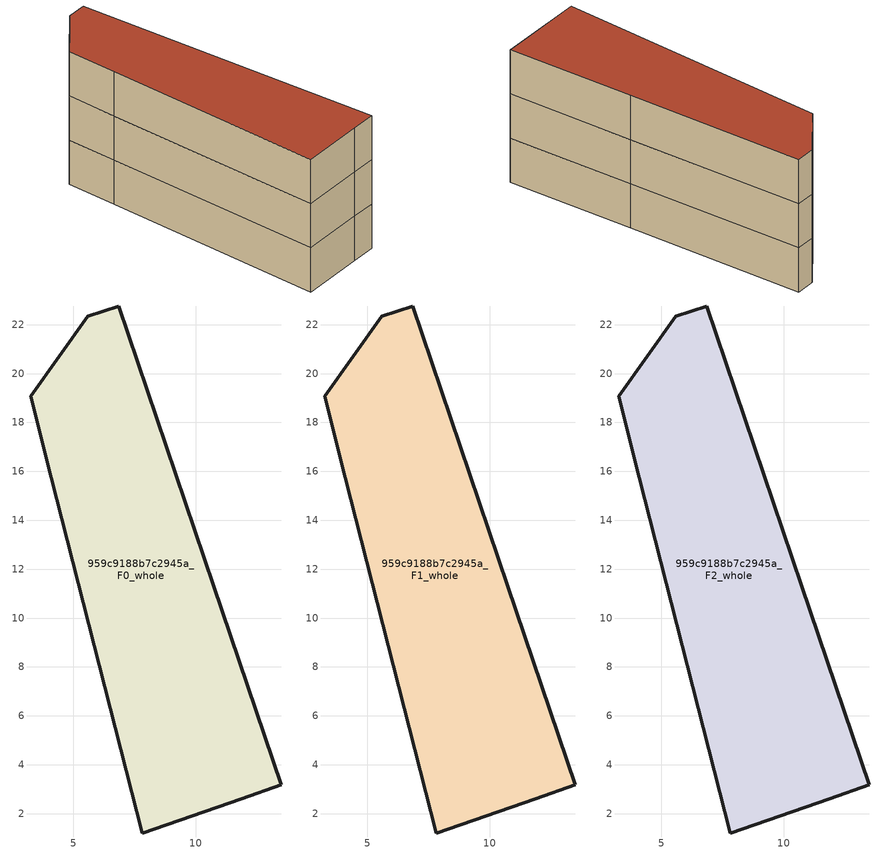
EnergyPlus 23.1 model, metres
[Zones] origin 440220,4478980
959c9188b7c2945a_F0_whole
 floor ground (EU_floor_Construction): 6.85,22.76 10.74,11.31 13.51,3.17 11.9,2.62 7.82,1.21 4.1,15.74 3.25,19.06 5.59,22.34 z0
 wall outside (EU_wall_Construction): 6.85,22.76 5.59,22.34 3.25,19.06 4.1,15.74 7.82,1.21 11.9,2.62 13.51,3.17 10.74,11.31 6.85,22.76 z0:3
959c9188b7c2945a_F1_whole
 floor to 959c9188b7c2945a_F0_whole (EU_floor_Construction): 6.85,22.76 10.74,11.31 13.51,3.17 11.9,2.62 7.82,1.21 4.1,15.74 3.25,19.06 5.59,22.34 z3
 wall outside (EU_wall_Construction): 6.85,22.76 5.59,22.34 3.25,19.06 4.1,15.74 7.82,1.21 11.9,2.62 13.51,3.17 10.74,11.31 6.85,22.76 z3:6
959c9188b7c2945a_F2_whole
 floor to 959c9188b7c2945a_F1_whole (EU_floor_Construction): 6.85,22.76 10.74,11.31 13.51,3.17 11.9,2.62 7.82,1.21 4.1,15.74 3.25,19.06 5.59,22.34 z6
 wall outside (EU_wall_Construction): 6.85,22.76 5.59,22.34 3.25,19.06 4.1,15.74 7.82,1.21 11.9,2.62 13.51,3.17 10.74,11.31 6.85,22.76 z6:9
 roof outside (EU_roof_Construction): 13.51,3.17 10.74,11.31 6.85,22.76 5.59,22.34 3.25,19.06 4.1,15.74 7.82,1.21 11.9,2.62 z9
[Building]
EU S2 Campaign: North Axis=0; Terrain=City; Solar Distribution=FullExterior
[Site:Location]
Madrid: Latitude=40.5; Longitude=-3.5; Time Zone=1; Elevation=609
[SizingPeriod:WeatherFileDays]
AnnualSizingPeriod: Begin Month=1; Begin Day of Month=1; End Month=12; End Day of Month=31; Day of Week for Start Day=Monday; Use Weather File Daylight Saving Period=No; Use Weather File Rain and Snow Indicators=No
[MATERIAL]
EU_InternalMass_Material: Roughness=MediumRough; Thickness=0.1; Conductivity=1; Density=1800; Specific Heat=900; Thermal Absorptance=0.9; Solar Absorptance=0.7; Visible Absorptance=0.7
[MATERIAL:NOMASS] Roughness=MediumRough; Thermal Absorptance=0.9; Solar Absorptance=0.7; Visible Absorptance=0.7
Name | Thermal Resistance
EU_wall_NoMass | 0.609216
EU_roof_NoMass | 0.513268
EU_floor_NoMass | 0.568163
[CONSTRUCTION]
EU_wall_Construction: EU_wall_NoMass
EU_roof_Construction: EU_roof_NoMass
EU_floor_Construction: EU_floor_NoMass
EU_InternalMass_Construction: EU_InternalMass_Material
[ZONE] Type=1; Multiplier=1; Ceiling Height=autocalculate; Floor Area=autocalculate; Part of Total Floor Area=Yes
Name | Volume
959c9188b7c2945a_F0_whole | 313.073
959c9188b7c2945a_F1_whole; 959c9188b7c2945a_F2_whole | 313.074
[INTERNALMASS] Construction=EU_InternalMass_Construction; Surface Area=104.358
Name | Zone or ZoneList
959c9188b7c2945a_F0_whole_EU_InternalMass | 959c9188b7c2945a_F0_whole
959c9188b7c2945a_F1_whole_EU_InternalMass | 959c9188b7c2945a_F1_whole
959c9188b7c2945a_F2_whole_EU_InternalMass | 959c9188b7c2945a_F2_whole
[OTHEREQUIPMENT] Fuel Type=Electricity; Design Level Calculation Method=Watts/Area; Power per Zone Floor Area=1; Fraction Latent=0; Fraction Radiant=0; Fraction Lost=0; Carbon Dioxide Generation Rate=0; EndUse Subcategory=EU_Step8_InternalGains
Name | Zone or ZoneList or Space or SpaceList | Schedule
EU_Step8_InternalGain_959c9188b7c2945a_F0_whole_f000 | 959c9188b7c2945a_F0_whole | EU_Step8_GainSchedule_959c9188b7c2945a_F0_whole_f000
EU_Step8_InternalGain_959c9188b7c2945a_F1_whole_f000 | 959c9188b7c2945a_F1_whole | EU_Step8_GainSchedule_959c9188b7c2945a_F1_whole_f000
EU_Step8_InternalGain_959c9188b7c2945a_F2_whole_f000 | 959c9188b7c2945a_F2_whole | EU_Step8_GainSchedule_959c9188b7c2945a_F2_whole_f000
[ZONEVENTILATION:DESIGNFLOWRATE] Schedule=EU_AlwaysOn; Design Flow Rate Calculation Method=AirChanges/Hour; Air Changes per Hour=0.752966; Ventilation Type=Natural; Fan Pressure Rise=0; Fan Total Efficiency=1; Constant Term Coefficient=1; Temperature Term Coefficient=0; Velocity Term Coefficient=0; Velocity Squared Term Coefficient=0; Minimum Indoor Temperature=-100; Maximum Indoor Temperature=100; Delta Temperature=-100; Minimum Outdoor Temperature=-100; Maximum Outdoor Temperature=100; Maximum Wind Speed=40
Name | Zone or ZoneList or Space or SpaceList
EU_ConstantAir_959c9188b7c2945a_F0_whole | 959c9188b7c2945a_F0_whole
EU_ConstantAir_959c9188b7c2945a_F1_whole | 959c9188b7c2945a_F1_whole
EU_ConstantAir_959c9188b7c2945a_F2_whole | 959c9188b7c2945a_F2_whole
[HVACTEMPLATE:THERMOSTAT] Constant Heating Setpoint=20; Constant Cooling Setpoint=50
EU_HeatOnly_959c9188b7c2945a_F0_whole; EU_HeatOnly_959c9188b7c2945a_F1_whole; EU_HeatOnly_959c9188b7c2945a_F2_whole
[HVACTEMPLATE:ZONE:IDEALLOADSAIRSYSTEM] System Availability Schedule=EU_AlwaysOn; Maximum Heating Supply Air Temperature=50; Minimum Cooling Supply Air Temperature=13; Maximum Heating Supply Air Humidity Ratio=0.0156; Minimum Cooling Supply Air Humidity Ratio=0.0077; Heating Limit=NoLimit; Cooling Limit=NoLimit; Heating Availability Schedule=EU_AlwaysOn; Cooling Availability Schedule=EU_CoolingOff; Dehumidification Control Type=ConstantSensibleHeatRatio; Cooling Sensible Heat Ratio=0.7; Dehumidification Setpoint=60; Humidification Control Type=None; Humidification Setpoint=30; Outdoor Air Method=None; Outdoor Air Flow Rate per Person=0.00944; Outdoor Air Flow Rate per Zone Floor Area=0; Outdoor Air Flow Rate per Zone=0; Demand Controlled Ventilation Type=None; Outdoor Air Economizer Type=NoEconomizer; Heat Recovery Type=None; Sensible Heat Recovery Effectiveness=0.7; Latent Heat Recovery Effectiveness=0.65
Name | Template Thermostat
959c9188b7c2945a_F0_whole | EU_HeatOnly_959c9188b7c2945a_F0_whole
959c9188b7c2945a_F1_whole | EU_HeatOnly_959c9188b7c2945a_F1_whole
959c9188b7c2945a_F2_whole | EU_HeatOnly_959c9188b7c2945a_F2_whole
[SIZING:ZONE] Zone Cooling Design Supply Air Temperature Input Method=SupplyAirTemperature; Zone Cooling Design Supply Air Temperature=13; Zone Heating Design Supply Air Temperature Input Method=SupplyAirTemperature; Zone Heating Design Supply Air Temperature=50; Zone Cooling Design Supply Air Humidity Ratio=0.008; Zone Heating Design Supply Air Humidity Ratio=0.008; Cooling Design Air Flow Method=DesignDay; Cooling Design Air Flow Rate=0; Cooling Minimum Air Flow per Zone Floor Area=0.000762; Cooling Minimum Air Flow=0; Cooling Minimum Air Flow Fraction=0.2; Heating Design Air Flow Method=DesignDay; Heating Design Air Flow Rate=0; Heating Maximum Air Flow per Zone Floor Area=0.002032; Heating Maximum Air Flow=0.141576; Heating Maximum Air Flow Fraction=0.3; Account for Dedicated Outdoor Air System=No; Dedicated Outdoor Air System Control Strategy=NeutralSupplyAir; Dedicated Outdoor Air Low Setpoint Temperature for Design=autosize; Dedicated Outdoor Air High Setpoint Temperature for Design=autosize; Zone Load Sizing Method=Sensible Load Only No Latent Load; Zone Latent Cooling Design Supply Air Humidity Ratio Input Method=HumidityRatioDifference; Zone Cooling Design Supply Air Humidity Ratio Difference=0.005; Zone Latent Heating Design Supply Air Humidity Ratio Input Method=HumidityRatioDifference; Zone Humidification Design Supply Air Humidity Ratio Difference=0.005
959c9188b7c2945a_F0_whole; 959c9188b7c2945a_F1_whole; 959c9188b7c2945a_F2_whole
[SCHEDULE:CONSTANT]
Name | Hourly Value
EU_AlwaysOn | 1
EU_CoolingOff | 0
[SCHEDULE:FILE] Column Number=1; Rows to Skip at Top=0; Number of Hours of Data=8760; Column Separator=Comma; Interpolate to Timestep=No; Minutes per Item=60; Adjust Schedule for Daylight Savings=Yes
Name | File
EU_Step8_GainSchedule_959c9188b7c2945a_F0_whole_f000 | C:\Users\o_iseri\Desktop\OpenUBEM\openubem\outputs\eu_evidence\EU-11\ES-MAD-BERRUGUETE\idfs\959c9188b7c2945a\959c9188b7c2945a_F0_whole_f000_gain.csv
EU_Step8_GainSchedule_959c9188b7c2945a_F1_whole_f000 | C:\Users\o_iseri\Desktop\OpenUBEM\openubem\outputs\eu_evidence\EU-11\ES-MAD-BERRUGUETE\idfs\959c9188b7c2945a\959c9188b7c2945a_F1_whole_f000_gain.csv
EU_Step8_GainSchedule_959c9188b7c2945a_F2_whole_f000 | C:\Users\o_iseri\Desktop\OpenUBEM\openubem\outputs\eu_evidence\EU-11\ES-MAD-BERRUGUETE\idfs\959c9188b7c2945a\959c9188b7c2945a_F2_whole_f000_gain.csv
